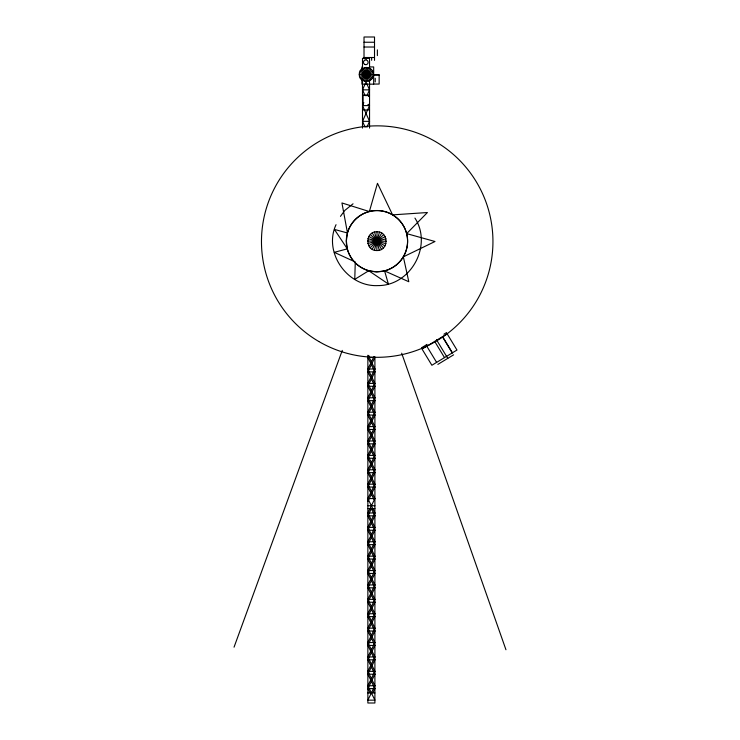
<?xml version="1.0" encoding="UTF-8"?>
<svg xmlns="http://www.w3.org/2000/svg" width="740" height="740" viewBox="0 0 740 740"><rect width="100%" height="100%" fill="white"/><g stroke="black" fill="none" stroke-linecap="round" stroke-linejoin="round"><path stroke-width="1.11" d="M376.827 250.546L377.03 231.759C389.101 231.435 388.889 251.128 376.827 250.546C364.764 250.869 364.977 231.176 377.03 231.759M359.27 74.425C358.928 65.379 373.7 65.379 373.358 74.425C373.7 83.472 358.928 83.472 359.27 74.425L373.358 74.425M364.487 81.224L368.132 67.627M374.403 250.194L379.463 232.11M234.044 647.176L342.269 350.399M336.043 224.683C323.056 252.507 347.486 287.139 377.9 285.594C410.765 285.871 432.826 245.661 414.937 218.087M365.144 95.756L362.498 89.855L366.022 81.974L369.547 89.855L366.901 95.756M366.901 127.252L369.547 121.342L362.498 105.598L363.821 102.647M365.144 127.252L362.498 121.342L369.547 105.598L362.498 105.598M367.863 501.443L374.903 487.04L367.863 472.647L374.903 458.245L367.863 443.852L374.903 429.45L367.863 415.057L374.903 400.664L367.863 386.262L374.903 371.868L367.863 357.466L368.871 355.413M368.363 355.644L374.903 369.01L367.863 383.413L374.903 397.805L367.863 412.208L374.903 426.601L367.863 440.994L374.903 455.396L367.863 469.789L374.903 484.191L367.863 498.584L374.903 512.987L367.863 527.38L374.903 541.782L367.863 556.175L374.903 570.577L367.863 584.97L374.903 599.363L367.863 613.765L374.903 628.158L367.863 642.561L374.903 656.954L367.863 671.356L374.903 685.749L367.863 700.151L374.903 700.151L367.863 685.749L374.903 671.356L367.863 656.954L374.903 642.561L367.863 628.158L374.903 613.765L367.863 599.363L374.903 584.97L367.863 570.577L374.903 556.175L367.863 541.782L374.903 527.38L367.863 512.987L374.903 498.584L367.863 484.191L374.903 469.789L367.863 455.396L374.903 440.994L367.863 426.601L374.903 412.208L367.863 397.805L374.903 383.413L367.863 369.01L373.904 356.671M373.904 499.38L367.863 487.04L374.903 472.647L367.863 458.245L374.903 443.852L367.863 429.45L374.903 415.057L367.863 400.664L374.903 386.262L367.863 371.868L374.903 357.466L367.863 357.466M369.88 692.714L367.863 688.607L374.903 674.205L367.863 659.812L374.903 645.41L367.863 631.016L374.903 616.614L367.863 602.221L374.903 587.819L367.863 573.426L374.903 559.033L367.863 544.631L374.903 530.238L367.863 515.836L371.388 508.639L374.903 515.836L367.863 530.238L374.903 544.631L367.863 559.033L374.903 573.426L367.863 587.819L374.903 602.221L367.863 616.614L374.903 631.016L367.863 645.41L374.903 659.812L367.863 674.205L374.903 688.607L372.895 692.714M362.794 80.521L369.834 68.33M372.146 249.232L381.711 233.072M340.456 216.367L344.822 210.41L353.045 203.805M362.498 95.784L363.062 95.118L369.547 95.118M361.333 79.402L371.295 69.449M370.222 247.724L383.644 234.58M421.513 347.791L426.083 345.025M426.351 344.858L427.137 344.378M443.945 334.184L446.608 332.565M437.839 364.404L453.629 354.821M360.214 77.95L372.414 70.901M368.751 245.763L385.115 236.541M359.511 76.248L373.117 72.603M367.836 243.488L386.03 238.817M364.025 42.245L374.514 42.245M364.025 47.018L374.514 47.018M364.025 57.507L374.514 57.507M369.399 66.942L373.672 66.942L373.672 84.157L361.934 84.157L361.934 78.422M373.672 74.666L379.148 74.666L379.148 84.055L373.672 84.055M373.672 75.092L379.148 75.092M362.498 89.855L369.547 89.855M362.498 109.955L369.547 109.955M362.498 121.342L369.547 121.342M367.863 369.01L374.903 369.01M367.863 371.868L374.903 371.868M367.863 383.413L374.903 383.413M367.863 386.262L374.903 386.262M367.863 397.805L374.903 397.805M367.863 400.664L374.903 400.664M367.863 412.208L374.903 412.208M367.863 415.057L374.903 415.057M367.863 426.601L374.903 426.601M367.863 429.45L374.903 429.45M367.863 440.994L374.903 440.994M367.863 443.852L374.903 443.852M367.863 455.396L374.903 455.396M367.863 458.245L374.903 458.245M367.863 469.789L374.903 469.789M367.863 472.647L374.903 472.647M367.863 484.191L374.903 484.191M367.863 487.04L374.903 487.04M367.863 498.584L374.903 498.584M367.863 505.744L374.903 505.744M367.863 508.593L374.903 508.593M367.863 512.987L374.903 512.987M367.863 515.836L374.903 515.836M367.863 527.38L374.903 527.38M367.863 530.238L374.903 530.238M367.863 541.782L374.903 541.782M367.863 544.631L374.903 544.631M367.863 556.175L374.903 556.175M367.863 559.033L374.903 559.033M367.863 570.577L374.903 570.577M367.863 573.426L374.903 573.426M367.863 584.97L374.903 584.97M367.863 587.819L374.903 587.819M367.863 599.363L374.903 599.363M367.863 602.221L374.903 602.221M367.863 613.765L374.903 613.765M367.863 616.614L374.903 616.614M367.863 628.158L374.903 628.158M367.863 631.016L374.903 631.016M367.863 642.561L374.903 642.561M367.863 645.41L374.903 645.41M367.863 656.954L374.903 656.954M367.863 659.812L374.903 659.812M367.863 671.356L374.903 671.356M367.863 674.205L374.903 674.205M367.863 685.749L374.903 685.749M367.863 688.607L374.903 688.607M367.863 692.945L374.903 692.945M367.539 241.055L386.317 241.249M359.511 72.603L373.117 76.248M367.891 238.622L385.975 243.682M360.214 70.901L372.414 77.95M368.853 236.375L385.013 245.93M361.333 69.449L371.295 79.402M370.361 234.441L383.496 247.863M442.594 336.626L452.418 352.814M442.418 336.728L452.242 352.915M436.48 339.743L447.783 358.373M434.695 341.418L444.518 357.605M426.804 346.209L436.618 362.397M362.794 68.33L369.834 80.521M372.322 232.971L381.535 249.334M401.672 353.193L505.957 649.748M364.487 67.627L368.132 81.224M374.597 232.055L379.269 250.25M377.372 49.867L377.372 55.593M375.236 78.264L375.236 81.918M374.903 356.772L374.903 703L367.863 703L367.863 355.256M374.514 60.366L374.514 37L364.025 37L364.015 58.127M371.647 58.081L371.647 60.301M369.547 68.478L369.547 58.358L362.498 58.358L362.498 69.606M369.547 80.854L369.547 128.094M366.504 57.526L366.504 59.098M366.309 67.386L366.309 81.465M365.125 57.526L365.125 59.098M363.062 95.118L363.062 105.598M362.498 79.726L362.498 128.094M361.934 66.942L361.934 70.383M350.621 225.635A30.636 30.636 0 0 1 401.487 222.842A30.636 30.636 0 0 1 384.596 270.914L388.352 283.984L368.742 270.738A30.636 30.636 0 0 1 347.31 248.844L334.425 229.428L347.476 232.989L346.348 240.907L347.31 248.844L334.286 252.349L355.274 261.979L354.765 279.359L368.742 270.738L376.66 271.867L384.596 270.914L408.804 281.736L403.356 256.836L435.009 241.499L406.658 233.618L427.424 212.528L392.589 214.868L377.474 183.307L369.371 211.557L341.945 202.954L347.476 232.989A30.636 30.636 0 0 1 350.057 226.625M368.132 95.645C369.01 98.401 370.268 93.712 368.132 95.645M368.132 104.692C369.01 107.439 370.268 102.749 368.132 104.692M447.164 333.851L422.068 349.086L431.882 365.264L456.978 350.039L447.164 333.851M364.617 64.371A2.35 2.35 0 0 0 368.141 62.345A2.35 2.35 0 0 0 364.617 60.31A2.35 2.35 0 0 0 364.617 64.371M361.333 267.519A30.636 30.636 0 0 0 407.564 241.481A30.636 30.636 0 0 0 361.897 214.461A30.636 30.636 0 0 0 361.333 267.519M318.755 341.464A115.736 115.727 0 0 0 492.942 242.257A115.736 115.727 0 0 0 319.921 141.026A115.736 115.727 0 0 0 318.755 341.464"/></g></svg>
